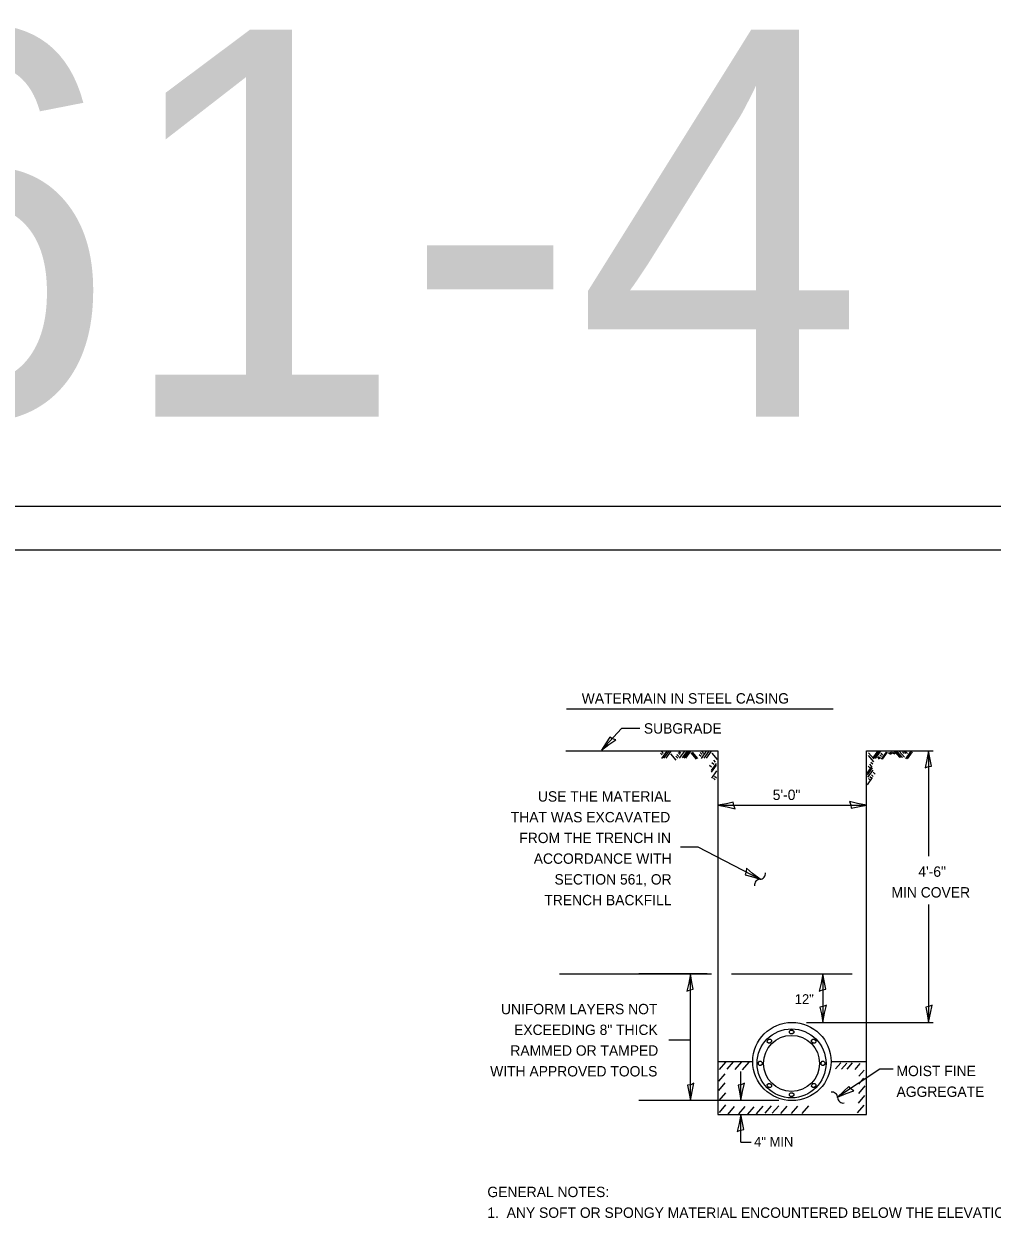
# Model space of a CAD drawing. Extents: x 2133490 to 2172050, y 2138301 to 2145980.
# Drawn here: x 2137096 to 2137656, y 2138986 to 2139680 of the extents above; entities that cross this region are included whole.
import ezdxf

# ---------------------------------------------------------------- set-up
doc = ezdxf.new("R2010")
doc.units = 0
for name, color, linetype in [('Level 40', 7, 'Continuous'), ('Level 63', 7, 'Continuous'), ('ROW_PR_Notes', 7, 'Continuous'), ('Sheets_50 Reference Boundary', 7, 'Continuous'), ('Sheets_General Details', 7, 'Continuous'), ('Sheets_Printer Plotting Border', 7, 'Continuous')]:
    doc.layers.add(name, color=color, linetype=linetype)

msp = doc.modelspace()

# ---------------------------------------------------------------- linework, layer by layer
at = {"layer": 'Level 40'}
for p, q in [((2137526.1, 2139091.59), (2137526.93, 2139092.43)), ((2137526.93, 2139092.43), (2137527.83, 2139092.46)), ((2137527.83, 2139092.46), (2137528.46, 2139091.82)), ((2137528.46, 2139091.82), (2137528.44, 2139090.92)), ((2137538.84, 2139097.02), (2137539.49, 2139097.63)), ((2137538.84, 2139096.12), (2137538.84, 2139097.02)), ((2137539.49, 2139095.51), (2137538.84, 2139096.12)), ((2137539.49, 2139097.63), (2137540.68, 2139097.63)), ((2137540.68, 2139095.51), (2137539.49, 2139095.51)), ((2137540.68, 2139097.63), (2137541.33, 2139097.02)), ((2137541.33, 2139096.12), (2137540.68, 2139095.51)), ((2137541.33, 2139097.02), (2137541.33, 2139096.12)), ((2137551.7, 2139091.83), (2137552.34, 2139092.46)), ((2137551.73, 2139090.93), (2137551.7, 2139091.83)), ((2137552.34, 2139092.46), (2137553.23, 2139092.43)), ((2137553.23, 2139092.43), (2137554.07, 2139091.59)), ((2137526.06, 2139090.69), (2137526.1, 2139091.59)), ((2137526.7, 2139090.06), (2137526.06, 2139090.69)), ((2137527.6, 2139090.08), (2137526.7, 2139090.06)), ((2137528.44, 2139090.92), (2137527.6, 2139090.08)), ((2137552.57, 2139090.09), (2137551.73, 2139090.93)), ((2137553.47, 2139090.06), (2137552.57, 2139090.09)), ((2137554.1, 2139090.7), (2137553.47, 2139090.06)), ((2137554.07, 2139091.59), (2137554.1, 2139090.7)), ((2137520.9, 2139079.03), (2137521.51, 2139079.68)), ((2137520.9, 2139077.84), (2137520.9, 2139079.03)), ((2137521.51, 2139079.68), (2137522.41, 2139079.68)), ((2137522.41, 2139079.68), (2137523.02, 2139079.03)), ((2137523.02, 2139079.03), (2137523.02, 2139077.84)), ((2137557.15, 2139079.04), (2137557.77, 2139079.69)), ((2137557.15, 2139077.85), (2137557.15, 2139079.04)), ((2137557.77, 2139079.69), (2137558.67, 2139079.69)), ((2137558.67, 2139079.69), (2137559.28, 2139079.04)), ((2137559.28, 2139079.04), (2137559.28, 2139077.85)), ((2137521.51, 2139077.19), (2137520.9, 2139077.84)), ((2137522.41, 2139077.19), (2137521.51, 2139077.19)), ((2137523.02, 2139077.84), (2137522.41, 2139077.19)), ((2137557.77, 2139077.2), (2137557.15, 2139077.85)), ((2137558.66, 2139077.2), (2137557.77, 2139077.2)), ((2137559.28, 2139077.85), (2137558.66, 2139077.2)), ((2137526.07, 2139066.18), (2137526.71, 2139066.82)), ((2137526.1, 2139065.29), (2137526.07, 2139066.18)), ((2137526.94, 2139064.45), (2137526.1, 2139065.29)), ((2137526.71, 2139066.82), (2137527.6, 2139066.79)), ((2137527.84, 2139064.42), (2137526.94, 2139064.45)), ((2137527.6, 2139066.79), (2137528.44, 2139065.95)), ((2137528.47, 2139065.05), (2137527.84, 2139064.42)), ((2137528.44, 2139065.95), (2137528.47, 2139065.05)), ((2137551.71, 2139065.06), (2137551.74, 2139065.96)), ((2137552.35, 2139064.42), (2137551.71, 2139065.06)), ((2137551.74, 2139065.96), (2137552.58, 2139066.79)), ((2137553.24, 2139064.45), (2137552.35, 2139064.42)), ((2137552.58, 2139066.79), (2137553.47, 2139066.82)), ((2137554.08, 2139065.29), (2137553.24, 2139064.45)), ((2137553.47, 2139066.82), (2137554.11, 2139066.19)), ((2137554.11, 2139066.19), (2137554.08, 2139065.29)), ((2137538.84, 2139060.76), (2137539.5, 2139061.37)), ((2137538.84, 2139059.86), (2137538.84, 2139060.76)), ((2137539.5, 2139059.25), (2137538.84, 2139059.86)), ((2137539.5, 2139061.37), (2137540.68, 2139061.37)), ((2137540.68, 2139059.25), (2137539.5, 2139059.25)), ((2137540.68, 2139061.37), (2137541.34, 2139060.76)), ((2137541.34, 2139059.86), (2137540.68, 2139059.25)), ((2137541.34, 2139060.76), (2137541.34, 2139059.86))]:
    msp.add_line(p, q, dxfattribs=at)
for centre, radius in [((2137540.3, 2139079.53), 22.64), ((2137540.09, 2139078.44), 19.95), ((2137540.09, 2139078.44), 16.21)]:
    msp.add_circle(centre, radius, dxfattribs=at)
for centre, start, end in [((2137521.92, 2139181.76), 91.41968, 189.05877), ((2137521.76, 2139188.24), 271.41968, 9.05877), ((2137563.53, 2139058.57), 1.41968, 99.05877), ((2137570.01, 2139058.73), 181.41968, 279.05877)]:
    msp.add_arc(centre, 3.24, start, end, dxfattribs=at)
at = {"layer": 'Level 63'}
for p, q in [((2137409.79, 2139283.69), (2137564.23, 2139283.69)), ((2137441.69, 2139272.28), (2137430.14, 2139259.61)), ((2137452.39, 2139272.28), (2137441.69, 2139272.28)), ((2137619.43, 2139259.38), (2137619.43, 2139198.37)), ((2137497.51, 2139227.85), (2137583.53, 2139227.85)), ((2137619.43, 2139170.44), (2137619.43, 2139102.17)), ((2137481.55, 2139056.9), (2137481.55, 2139130.24)), ((2137558.21, 2139130.23), (2137558.21, 2139102.17)), ((2137481.55, 2139091.92), (2137469.01, 2139091.92)), ((2137510.78, 2139056.9), (2137510.78, 2139073.79)), ((2137591.18, 2139075.04), (2137566.74, 2139058.8)), ((2137598.9, 2139075.04), (2137591.18, 2139075.04)), ((2137510.78, 2139032.78), (2137510.78, 2139048.98)), ((2137510.78, 2139032.78), (2137516.73, 2139032.78))]:
    msp.add_line(p, q, dxfattribs=at)
for points in [[(2137438.42, 2139265.59), (2137436.45, 2139266.29), (2137434.88, 2139267.3), (2137432.87, 2139263.89), (2137430.14, 2139259.61), (2137434.45, 2139262.9)], [(2137617.34, 2139249.38), (2137619.26, 2139250.19), (2137621.1, 2139250.51), (2137620.29, 2139254.38), (2137619.43, 2139259.38), (2137618.46, 2139254.04)], [(2137507.5, 2139225.76), (2137506.69, 2139227.68), (2137506.38, 2139229.52), (2137502.51, 2139228.72), (2137497.51, 2139227.85), (2137502.84, 2139226.88)], [(2137573.53, 2139229.94), (2137574.34, 2139228.02), (2137574.66, 2139226.18), (2137578.53, 2139226.98), (2137583.53, 2139227.85), (2137578.19, 2139228.82)], [(2137513.93, 2139191.47), (2137513.77, 2139189.39), (2137513.2, 2139187.61), (2137517, 2139186.54), (2137521.84, 2139185), (2137517.55, 2139188.32)], [(2137479.46, 2139120.24), (2137481.38, 2139121.05), (2137483.22, 2139121.37), (2137482.42, 2139125.24), (2137481.55, 2139130.24), (2137480.58, 2139124.9)], [(2137556.12, 2139120.23), (2137558.04, 2139121.05), (2137559.88, 2139121.36), (2137559.07, 2139125.23), (2137558.21, 2139130.23), (2137557.24, 2139124.9)], [(2137560.3, 2139112.17), (2137558.38, 2139111.35), (2137556.54, 2139111.04), (2137557.34, 2139107.17), (2137558.21, 2139102.17), (2137559.18, 2139107.5)], [(2137621.52, 2139112.17), (2137619.6, 2139111.35), (2137617.76, 2139111.04), (2137618.56, 2139107.17), (2137619.43, 2139102.17), (2137620.4, 2139107.5)], [(2137483.64, 2139066.9), (2137481.72, 2139066.08), (2137479.88, 2139065.77), (2137480.68, 2139061.9), (2137481.55, 2139056.9), (2137482.52, 2139062.23)], [(2137512.88, 2139066.9), (2137510.95, 2139066.08), (2137509.11, 2139065.77), (2137509.92, 2139061.9), (2137510.78, 2139056.9), (2137511.75, 2139062.23)], [(2137576.22, 2139062.59), (2137574.48, 2139063.74), (2137573.2, 2139065.1), (2137570.42, 2139062.28), (2137566.74, 2139058.8), (2137571.72, 2139060.94)], [(2137508.69, 2139038.98), (2137510.61, 2139039.79), (2137512.46, 2139040.11), (2137511.65, 2139043.98), (2137510.78, 2139048.98), (2137509.81, 2139043.64)]]:
    msp.add_lwpolyline(points, close=True, dxfattribs=at)
at = {"layer": 'ROW_PR_Notes'}
for p, q in [((2137409.46, 2139259.38), (2137497.51, 2139259.38)), ((2137409.46, 2139259.38), (2137409.46, 2139259.38)), ((2137464.84, 2139258.91), (2137465.87, 2139257.85)), ((2137465.06, 2139254.88), (2137467.99, 2139258.98)), ((2137466.27, 2139255.07), (2137469.2, 2139259.16)), ((2137467.48, 2139255.03), (2137470.4, 2139259.13)), ((2137474.94, 2139259.02), (2137475.97, 2139257.96)), ((2137475.34, 2139255.07), (2137478.27, 2139259.16)), ((2137476.95, 2139255.18), (2137479.88, 2139259.27)), ((2137478.01, 2139255.14), (2137480.94, 2139259.24)), ((2137478.89, 2139255.03), (2137481.82, 2139259.13)), ((2137482.55, 2139258.47), (2137485.66, 2139254.92)), ((2137488.04, 2139254.96), (2137490.97, 2139259.05)), ((2137488.18, 2139258.87), (2137489.21, 2139257.81)), ((2137489.47, 2139254.99), (2137492.39, 2139259.09)), ((2137490.86, 2139255.1), (2137493.78, 2139259.2)), ((2137497.51, 2139259.38), (2137497.51, 2139048.88)), ((2137583.53, 2139048.88), (2137583.53, 2139259.38)), ((2137583.53, 2139259.38), (2137611.93, 2139259.38)), ((2137586.06, 2139259.38), (2137621.96, 2139259.38)), ((2137587.2, 2139255.12), (2137590.12, 2139259.22)), ((2137587.99, 2139254.97), (2137590.92, 2139259.07)), ((2137588.58, 2139254.91), (2137591.51, 2139259)), ((2137592.15, 2139254.45), (2137595.07, 2139258.54)), ((2137592.7, 2139254.45), (2137595.63, 2139258.54)), ((2137596.24, 2139258.42), (2137597.27, 2139257.36)), ((2137596.92, 2139258.51), (2137597.94, 2139257.45)), ((2137598, 2139258.73), (2137599.02, 2139257.67)), ((2137598.86, 2139258.45), (2137599.88, 2139257.39)), ((2137599.6, 2139258.97), (2137602.71, 2139255.42)), ((2137600.37, 2139259), (2137603.47, 2139255.46)), ((2137601.26, 2139259), (2137604.37, 2139255.46)), ((2137602.27, 2139259.1), (2137605.38, 2139255.55)), ((2137604.24, 2139258.82), (2137605.26, 2139257.76)), ((2137605.19, 2139258.85), (2137606.22, 2139257.79)), ((2137606.17, 2139254.75), (2137609.1, 2139258.85)), ((2137606.18, 2139258.76), (2137607.2, 2139257.7)), ((2137607.19, 2139254.72), (2137610.12, 2139258.82)), ((2137464.26, 2139257.99), (2137465.28, 2139256.93)), ((2137470.11, 2139257.52), (2137473.22, 2139253.97)), ((2137473.22, 2139256.13), (2137474.25, 2139255.07)), ((2137473.77, 2139257.11), (2137474.79, 2139256.05)), ((2137474.43, 2139258.25), (2137475.45, 2139257.19)), ((2137481.82, 2139258.1), (2137484.93, 2139254.55)), ((2137486.69, 2139257.26), (2137487.71, 2139256.2)), ((2137487.27, 2139258.25), (2137488.29, 2139257.19)), ((2137493.75, 2139247.93), (2137496.67, 2139252.03)), ((2137494, 2139257.88), (2137497.11, 2139254.33)), ((2137494.04, 2139252.58), (2137495.06, 2139251.52)), ((2137494.88, 2139253.86), (2137495.91, 2139252.8)), ((2137584.37, 2139256.54), (2137587.48, 2139253)), ((2137584.55, 2139258.21), (2137587.66, 2139254.66)), ((2137585.14, 2139251.56), (2137586.16, 2139250.5)), ((2137586.06, 2139252.82), (2137587.08, 2139251.76)), ((2137589.78, 2139255.56), (2137590.81, 2139254.5)), ((2137590.49, 2139256.05), (2137591.51, 2139254.99)), ((2137591.14, 2139257.01), (2137592.16, 2139255.95)), ((2137591.66, 2139257.93), (2137592.68, 2139256.87)), ((2137492.69, 2139251.04), (2137493.71, 2139249.98)), ((2137493.75, 2139246.94), (2137496.67, 2139251.04)), ((2137493.89, 2139243.54), (2137496.82, 2139247.64)), ((2137495.58, 2139244.71), (2137496.6, 2139243.65)), ((2137583.84, 2139246.36), (2137586.77, 2139250.45)), ((2137584.09, 2139245.43), (2137587.02, 2139249.53)), ((2137584.3, 2139244.08), (2137587.23, 2139248.18)), ((2137584.43, 2139250.45), (2137585.46, 2139249.39)), ((2137585.45, 2139244.49), (2137586.47, 2139243.43)), ((2137586.28, 2139245.5), (2137587.3, 2139244.44)), ((2137587.35, 2139246.91), (2137588.38, 2139245.85)), ((2137494.95, 2139243.58), (2137495.98, 2139242.51)), ((2137584, 2139239.71), (2137586.92, 2139243.81)), ((2137584.68, 2139243.28), (2137585.7, 2139242.22)), ((2137405.74, 2139130.35), (2137493.78, 2139130.35)), ((2137491.25, 2139130.35), (2137451.82, 2139130.35)), ((2137505.29, 2139130.23), (2137575.26, 2139130.23)), ((2137548.75, 2139102.17), (2137621.96, 2139102.17)), ((2137497.68, 2139079.44), (2137517.66, 2139079.44)), ((2137498.39, 2139074.84), (2137502.12, 2139079.18)), ((2137502.78, 2139075.04), (2137506.5, 2139079.38)), ((2137507.5, 2139074.97), (2137511.23, 2139079.32)), ((2137511.76, 2139074.78), (2137515.48, 2139079.13)), ((2137563.07, 2139079.44), (2137583.49, 2139079.44)), ((2137565.6, 2139075.26), (2137568.58, 2139078.74)), ((2137569.01, 2139075.16), (2137571.99, 2139078.64)), ((2137572.29, 2139075.18), (2137575.27, 2139078.66)), ((2137576.82, 2139074.87), (2137579.8, 2139078.35)), ((2137498.02, 2139068.07), (2137501.75, 2139072.42)), ((2137579.08, 2139070.96), (2137582.06, 2139074.44)), ((2137498.02, 2139062.76), (2137501.75, 2139067.11)), ((2137578.95, 2139061.03), (2137582.68, 2139065.38)), ((2137579.01, 2139066.36), (2137581.99, 2139069.83)), ((2137498.29, 2139056.96), (2137502.02, 2139061.31)), ((2137578.79, 2139055.44), (2137582.52, 2139059.79)), ((2137532.78, 2139056.9), (2137451.82, 2139056.9)), ((2137498.34, 2139050.03), (2137502.06, 2139054.38)), ((2137503.35, 2139049.04), (2137507.08, 2139053.39)), ((2137509.55, 2139049.2), (2137513.27, 2139053.55)), ((2137514.75, 2139049.02), (2137518.48, 2139053.36)), ((2137519.89, 2139049.31), (2137523.62, 2139053.66)), ((2137524.81, 2139049.61), (2137528.54, 2139053.96)), ((2137528.91, 2139049.54), (2137532.64, 2139053.88)), ((2137533.91, 2139049.39), (2137537.64, 2139053.73)), ((2137539.99, 2139049.41), (2137543.71, 2139053.75)), ((2137546.32, 2139049.48), (2137550.05, 2139053.83)), ((2137578.31, 2139049.88), (2137582.04, 2139054.23)), ((2137497.51, 2139048.88), (2137583.53, 2139048.88)), ((2137497.68, 2139048.88), (2137517.66, 2139048.88))]:
    msp.add_line(p, q, dxfattribs=at)
msp.add_lwpolyline([(2137475.75, 2139203.71), (2137485.87, 2139203.71), (2137521.84, 2139185)], dxfattribs=at)
at = {"layer": 'Sheets_50 Reference Boundary'}
msp.add_lwpolyline([(2136450.12, 2139375.7), (2138025.12, 2139375.7), (2138025.12, 2138375.71), (2136450.12, 2138375.71)], close=True, dxfattribs=at)
at = {"layer": 'Sheets_General Details'}
msp.add_line((2138050.12, 2139400.71), (2136350.12, 2139400.71), dxfattribs=at)
msp.add_lwpolyline([(2136450.12, 2139375.71), (2138025.12, 2139375.71), (2138025.12, 2138325.71), (2136450.12, 2138325.71)], close=True, dxfattribs=at)
at = {"layer": 'Sheets_Printer Plotting Border'}
msp.add_lwpolyline([(2136350.12, 2138300.71), (2138050.12, 2138300.71), (2138050.12, 2139400.71), (2136350.12, 2139400.71)], close=True, dxfattribs=at)

# ---------------------------------------------------------------- texts
at = {"layer": 'Level 63'}
for s, height, p in [('WATERMAIN IN STEEL CASING', 6, (2137418.67, 2139286.67)), ('SUBGRADE', 6, (2137454.64, 2139269.28)), ('USE THE MATERIAL', 6, (2137393.32, 2139229.93)), ('5\'-0"', 6, (2137529.2, 2139230.85)), ('THAT WAS EXCAVATED', 6, (2137377.63, 2139217.93)), ('FROM THE TRENCH IN', 6, (2137382.55, 2139205.93)), ('ACCORDANCE WITH', 6, (2137390.92, 2139193.93)), ('4\'-6"', 6, (2137613.46, 2139186.42)), ('SECTION 561, OR', 6, (2137402.92, 2139181.93)), ('TRENCH BACKFILL', 6, (2137397.05, 2139169.93)), ('MIN COVER', 6, (2137597.91, 2139174.42)), ('UNIFORM LAYERS NOT', 6, (2137371.97, 2139106.87)), ('12"', 5.6, (2137541.98, 2139112.85)), ('EXCEEDING 8" THICK', 6, (2137379.55, 2139094.87)), ('RAMMED OR TAMPED', 6, (2137377.38, 2139082.87)), ('WITH APPROVED TOOLS', 6, (2137365.71, 2139070.87)), ('MOIST FINE', 6, (2137600.83, 2139071.05)), ('AGGREGATE', 6, (2137600.83, 2139059.05)), ('4" MIN', 5.6, (2137518.47, 2139030.33)), ('GENERAL NOTES:', 6, (2137364.1, 2139001.05)), ('1.  ANY SOFT OR SPONGY MATERIAL ENCOUNTERED BELOW THE ELEVATION OF THE PIPE SHALL BE REMOVED AND', 6, (2137364.1, 2138989.05))]:
    msp.add_text(s, height=height, dxfattribs=at).set_placement(p)
at = {"layer": 'Sheets_General Details'}
msp.add_text('561-4', height=224, dxfattribs=at).set_placement((2136816, 2139452.6))

doc.saveas('drawing.dxf')
